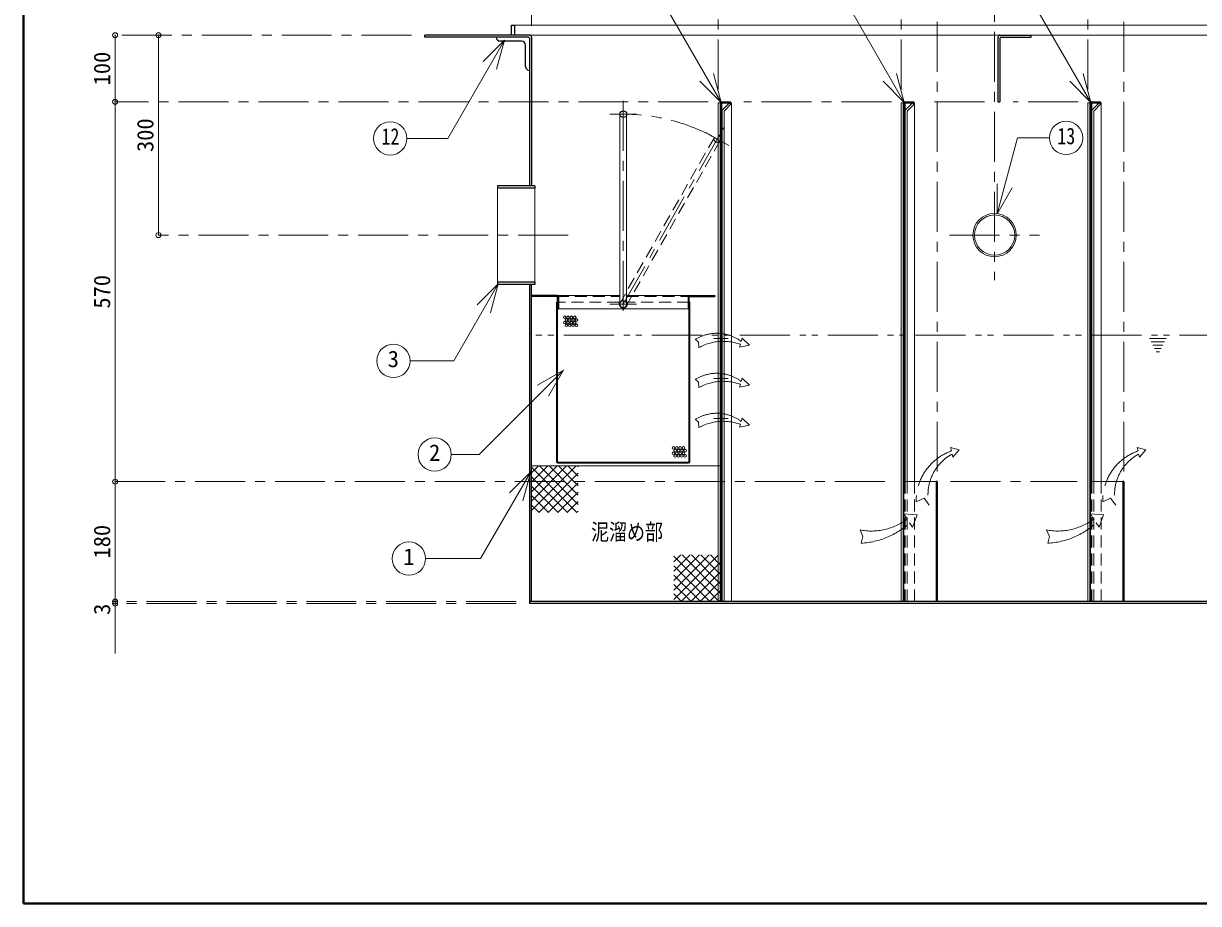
# Model space of a CAD drawing. Units: millimetres at full size, sheet at 1:15. Extents: x -3171 to 2904, y -2098 to 2117.
# Drawn here: x -3171 to -1407, y -2098 to -777 of the extents above; entities that cross this region are included whole.
import ezdxf
from ezdxf.enums import TextEntityAlignment as Align

# ---------------------------------------------------------------- set-up
doc = ezdxf.new("R2010")
doc.units = ezdxf.units.MM
doc.header["$LTSCALE"] = 15
doc.header["$PDMODE"] = 32
doc.header["$PDSIZE"] = 7.5
for name, pattern in [('CHAIN1', [8, 5, -1, 1, -1]), ('DASHED1', [1.8, 1.2, -0.6]), ('DOUBLE_CHAIN1', [8.8, 5, -1, 0.6, -0.6, 0.6, -1])]:
    doc.linetypes.add(name, pattern=pattern)
doc.layers.add('0-0_ﾚｲﾔ1', color=4, linetype='DASHED1', lineweight=9)
doc.layers.add('0-6_補助線', color=4, linetype='Continuous', lineweight=9)
doc.styles.add('ＭＳ ゴシック', font='')
doc.styles.get('ＭＳ ゴシック').set_extended_font_data('MS Gothic')

msp = doc.modelspace()

# ---------------------------------------------------------------- linework, layer by layer
at = {"layer": '0-0_ﾚｲﾔ1', "linetype": 'Continuous'}
msp.add_line((-2124.63, -1441.45), (-2408.38, -1441.45), dxfattribs=at)
at = {"layer": '0-6_補助線', "color": 1, "lineweight": 40}
for p, q in [((-3170.88, -2097.95), (-3170.88, 2117.05)), ((2904.12, -2097.95), (-3170.88, -2097.95))]:
    msp.add_line(p, q, dxfattribs=at)
at = {"layer": '0-6_補助線', "linetype": 'CHAIN1'}
for p, q in [((-2408.38, -780.95), (-2408.38, -299.95)), ((-2128.38, -876.45), (-2128.38, -364.95)), ((-1853.38, -876.45), (-1853.38, -364.95)), ((-1573.38, -876.45), (-1573.38, -364.95)), ((-1713.38, -429.95), (-1713.38, -1162.45)), ((-1799.63, -1449.95), (-1799.63, -494.95)), ((-1519.63, -1449.95), (-1519.63, -494.95)), ((-2588.38, -794.95), (-3033.38, -794.95)), ((-2143.13, -894.95), (-3033.38, -894.95)), ((-2270.63, -893.45), (-2270.63, -1218.45)), ((-1868.13, -894.95), (-2089.63, -894.95)), ((-1728.38, -894.95), (-1814.63, -894.95)), ((-1588.13, -894.95), (-1685.38, -894.95)), ((-2290.63, -913.45), (-2250.63, -913.45)), ((-2119.74, -933.4), (-2270.63, -1198.45)), ((-2147.01, -940.88), (-2112.25, -960.67)), ((-2353.38, -1094.95), (-2968.38, -1094.95)), ((-1780.88, -1094.95), (-1645.88, -1094.95)), ((-2290.63, -1198.45), (-2250.63, -1198.45)), ((-2113.13, -1249.95), (-2134.63, -1249.95)), ((-2113.13, -1309.95), (-2134.63, -1309.95)), ((-2113.13, -1369.95), (-2134.63, -1369.95)), ((-3033.38, -1464.95), (-1869.63, -1464.95)), ((-1779.63, -1464.95), (-1589.63, -1464.95)), ((-2431.38, -1644.95), (-3033.38, -1644.95)), ((-2431.38, -1647.95), (-3033.38, -1647.95))]:
    msp.add_line(p, q, dxfattribs=at)
at = {"layer": '0-6_補助線', "color": 7, "lineweight": 18}
for p, q in [((-2123.87, -895.98), (-2239.72, -695.32)), ((-1848.87, -895.98), (-1964.72, -695.32)), ((-1568.87, -895.98), (-1684.72, -695.32)), ((-2449.18, -802.67), (-2534.13, -949.81)), ((-2449.18, -802.67), (-2481, -834.49)), ((-2449.18, -802.67), (-2460.82, -846.14)), ((-2123.87, -895.98), (-2135.51, -852.51)), ((-1848.87, -895.98), (-1860.51, -852.51)), ((-1568.87, -895.98), (-1580.51, -852.51)), ((-2123.87, -895.98), (-2155.69, -864.16)), ((-1848.87, -895.98), (-1880.69, -864.16)), ((-1568.87, -895.98), (-1600.69, -864.16)), ((-2128.38, -1644.95), (-2128.38, -896.45)), ((-2125.38, -896.45), (-2128.38, -896.45)), ((-2125.38, -1644.95), (-2125.38, -896.45)), ((-2121.5, -906.58), (-2111.38, -896.45)), ((-2118.94, -908.26), (-2109.26, -898.58)), ((-2111.38, -896.45), (-2109.26, -898.58)), ((-1853.38, -1644.95), (-1853.38, -896.45)), ((-1850.38, -896.45), (-1853.38, -896.45)), ((-1850.38, -1644.95), (-1850.38, -896.45)), ((-1846.5, -906.58), (-1836.38, -896.45)), ((-1843.94, -908.26), (-1834.26, -898.58)), ((-1836.38, -896.45), (-1834.26, -898.58)), ((-1573.38, -1644.95), (-1573.38, -896.45)), ((-1566.5, -906.58), (-1556.38, -896.45)), ((-1563.94, -908.26), (-1554.26, -898.58)), ((-1556.38, -896.45), (-1554.26, -898.58)), ((-2275.63, -913.45), (-2275.63, -1198.45)), ((-2265.63, -913.45), (-2265.63, -1198.45)), ((-2122.38, -908.7), (-2122.38, -1644.95)), ((-2119.38, -909.32), (-2119.38, -1644.95)), ((-1847.38, -908.7), (-1847.38, -1464.95)), ((-1844.38, -909.32), (-1844.38, -1464.95)), ((-1567.38, -908.7), (-1567.38, -1464.95)), ((-1564.38, -909.32), (-1564.38, -1464.95)), ((-2595.52, -949.81), (-2534.13, -949.81)), ((-1709.59, -1063.21), (-1679.03, -949.18)), ((-1631.16, -949.18), (-1679.03, -949.18)), ((-1709.59, -1063.21), (-1709.59, -1018.21)), ((-2459.38, -1024.45), (-2459.38, -1165.45)), ((-2403.38, -1024.45), (-2403.38, -1165.45)), ((-1709.59, -1063.21), (-1687.09, -1024.24)), ((-2458.33, -1167.91), (-2525.21, -1283.73)), ((-2458.33, -1167.91), (-2490.15, -1199.73)), ((-2458.33, -1167.91), (-2469.98, -1211.37)), ((-2590.74, -1283.73), (-2525.21, -1283.73)), ((-2360.49, -1297.69), (-2487.11, -1424.31)), ((-2360.49, -1297.69), (-2399.46, -1320.19)), ((-2360.49, -1297.69), (-2382.99, -1336.66)), ((-2528.76, -1424.31), (-2487.11, -1424.31)), ((-2409.62, -1450.14), (-2484.8, -1580.36)), ((-2409.62, -1450.14), (-2441.44, -1481.96)), ((-2409.62, -1450.14), (-2421.26, -1493.61)), ((-1849.63, -1464.95), (-1849.63, -1644.95)), ((-1848.13, -1464.95), (-1801.13, -1464.95)), ((-1569.63, -1464.95), (-1569.63, -1644.95)), ((-1568.13, -1464.95), (-1521.13, -1464.95)), ((-2567.44, -1580.36), (-2484.8, -1580.36))]:
    msp.add_line(p, q, dxfattribs=at)
at = {"layer": '0-6_補助線', "color": 5, "lineweight": 25}
for p, q in [((-2438.38, -794.95), (-2438.38, -779.95)), ((-2438.38, -779.95), (-2433.38, -779.95)), ((-2433.38, -794.95), (-2433.38, -779.95)), ((-2568.38, -797.95), (-2568.38, -794.95)), ((-2411.38, -794.95), (-2568.38, -794.95)), ((-2412.88, -797.95), (-2568.38, -797.95)), ((-2423.38, -803.95), (-2455.38, -803.95)), ((-2417.38, -841.95), (-2417.38, -809.95)), ((-2411.38, -799.45), (-2411.38, -1020.95)), ((-2408.38, -797.95), (-2408.38, -1020.95)), ((-1708.38, -797.95), (-1708.38, -894.95)), ((-1705.38, -794.95), (-1658.38, -794.95)), ((-1705.38, -799.45), (-1705.38, -894.95)), ((-1703.88, -797.95), (-1658.38, -797.95)), ((-1658.38, -797.95), (-1658.38, -794.95)), ((-2124.63, -896.45), (-2124.63, -1644.95)), ((-2123.13, -894.95), (-2109.63, -894.95)), ((-2123.13, -897.2), (-2123.13, -1644.95)), ((-2122.38, -896.45), (-2109.63, -896.45)), ((-2109.63, -896.45), (-2109.63, -894.95)), ((-1849.63, -896.45), (-1849.63, -1464.95)), ((-1848.13, -894.95), (-1834.63, -894.95)), ((-1848.13, -897.2), (-1848.13, -1464.95)), ((-1847.38, -896.45), (-1834.63, -896.45)), ((-1834.63, -896.45), (-1834.63, -894.95)), ((-1708.38, -894.95), (-1705.38, -894.95)), ((-1569.63, -896.45), (-1569.63, -1464.95)), ((-1568.13, -894.95), (-1554.63, -894.95)), ((-1568.13, -897.2), (-1568.13, -1464.95)), ((-1567.38, -896.45), (-1554.63, -896.45)), ((-1554.63, -896.45), (-1554.63, -894.95)), ((-2403.38, -1020.95), (-2459.38, -1020.95)), ((-2459.38, -1020.95), (-2459.38, -1024.45)), ((-2403.38, -1020.95), (-2403.38, -1024.45)), ((-2403.38, -1024.45), (-2459.38, -1024.45)), ((-2459.38, -1165.45), (-2459.38, -1168.95)), ((-2403.38, -1165.45), (-2459.38, -1165.45)), ((-2403.38, -1168.95), (-2459.38, -1168.95)), ((-2411.38, -1168.95), (-2411.38, -1647.95)), ((-2408.38, -1644.95), (-2408.38, -1168.95)), ((-2403.38, -1165.45), (-2403.38, -1168.95)), ((-2408.13, -1185.45), (-2408.13, -1186.95)), ((-2369.63, -1185.45), (-2408.13, -1185.45)), ((-2370.38, -1186.95), (-2408.13, -1186.95)), ((-2370.63, -1195.45), (-2369.63, -1195.45)), ((-2370.63, -1435.45), (-2370.63, -1195.45)), ((-2369.63, -1434.95), (-2369.63, -1187.7)), ((-2368.13, -1186.95), (-2368.13, -1205.45)), ((-2173.13, -1186.95), (-2173.13, -1205.45)), ((-2171.63, -1185.45), (-2133.13, -1185.45)), ((-2171.63, -1434.95), (-2171.63, -1187.7)), ((-2170.63, -1195.45), (-2171.63, -1195.45)), ((-2170.88, -1186.95), (-2133.13, -1186.95)), ((-2170.63, -1435.45), (-2170.63, -1195.45)), ((-2133.13, -1185.45), (-2133.13, -1186.95)), ((-2369.63, -1205.45), (-2368.13, -1205.45)), ((-2171.63, -1205.45), (-2173.13, -1205.45)), ((-2369.63, -1436.45), (-2172.63, -1436.45)), ((-2369.13, -1435.45), (-2172.63, -1435.45)), ((-1848.13, -1464.95), (-1849.63, -1464.95)), ((-1801.13, -1464.95), (-1801.13, -1644.95)), ((-1799.63, -1464.95), (-1801.13, -1464.95)), ((-1799.63, -1464.95), (-1799.63, -1644.95)), ((-1568.13, -1464.95), (-1569.63, -1464.95)), ((-1521.13, -1464.95), (-1521.13, -1644.95)), ((-1519.63, -1464.95), (-1521.13, -1464.95)), ((-1519.63, -1464.95), (-1519.63, -1644.95)), ((-1005.38, -1644.95), (-2411.38, -1644.95)), ((-1005.38, -1647.95), (-2411.38, -1647.95))]:
    msp.add_line(p, q, dxfattribs=at)
at = {"layer": '0-6_補助線'}
for p, q in [((-2433.38, -779.95), (-983.38, -779.95)), ((-3033.38, -894.95), (-3033.38, -794.95)), ((-2968.38, -794.95), (-2968.38, -1094.95)), ((-2411.38, -794.95), (-1705.38, -794.95)), ((-1658.38, -794.95), (-1005.38, -794.95)), ((-3033.38, -1464.95), (-3033.38, -894.95)), ((-2124.63, -896.45), (-2125.38, -896.45)), ((-2108.38, -896.45), (-2109.63, -896.45)), ((-2108.38, -1644.95), (-2108.38, -896.45)), ((-1849.63, -896.45), (-1850.38, -896.45)), ((-1833.38, -896.45), (-1834.63, -896.45)), ((-1833.38, -1464.95), (-1833.38, -896.45)), ((-1569.63, -896.45), (-1570.38, -896.45)), ((-2369.63, -1185.45), (-2275.63, -1185.45)), ((-2265.63, -1185.45), (-2171.63, -1185.45)), ((-2368.13, -1205.45), (-2173.13, -1205.45)), ((-2408.38, -1508.28), (-2341.56, -1441.45)), ((-2408.38, -1494.14), (-2355.7, -1441.45)), ((-2408.38, -1480), (-2369.84, -1441.45)), ((-2408.38, -1465.85), (-2383.98, -1441.45)), ((-2408.38, -1451.71), (-2398.13, -1441.45)), ((-2408.38, -1443.42), (-2340.35, -1511.45)), ((-2396.21, -1441.45), (-2338.38, -1499.28)), ((-2382.07, -1441.45), (-2338.38, -1485.14)), ((-2367.92, -1441.45), (-2338.38, -1471)), ((-2353.78, -1441.45), (-2338.38, -1456.85)), ((-2339.64, -1441.45), (-2338.38, -1442.71)), ((-2408.38, -1457.56), (-2354.49, -1511.45)), ((-2397.41, -1511.45), (-2338.38, -1452.42)), ((-3033.38, -1644.95), (-3033.38, -1464.95)), ((-2408.38, -1471.71), (-2368.63, -1511.45)), ((-2383.27, -1511.45), (-2338.38, -1466.56)), ((-2369.13, -1511.45), (-2338.38, -1480.71)), ((-2408.38, -1485.85), (-2382.78, -1511.45)), ((-2354.99, -1511.45), (-2338.38, -1494.85)), ((-2408.38, -1499.99), (-2396.92, -1511.45)), ((-2340.85, -1511.45), (-2338.38, -1508.99)), ((-2194.63, -1641.78), (-2127.81, -1574.95)), ((-2194.63, -1627.64), (-2141.95, -1574.95)), ((-2194.63, -1613.5), (-2156.09, -1574.95)), ((-2194.63, -1599.35), (-2170.23, -1574.95)), ((-2194.63, -1585.21), (-2184.38, -1574.95)), ((-2194.63, -1576.92), (-2126.6, -1644.95)), ((-2183.66, -1644.95), (-2124.63, -1585.92)), ((-2182.46, -1574.95), (-2124.63, -1632.78)), ((-2168.32, -1574.95), (-2124.63, -1618.64)), ((-2154.17, -1574.95), (-2124.63, -1604.5)), ((-2140.03, -1574.95), (-2124.63, -1590.35)), ((-2125.89, -1574.95), (-2124.63, -1576.21)), ((-2194.63, -1591.06), (-2140.74, -1644.95)), ((-2169.52, -1644.95), (-2124.63, -1600.06)), ((-2194.63, -1605.21), (-2154.88, -1644.95)), ((-2194.63, -1619.35), (-2169.03, -1644.95)), ((-2155.38, -1644.95), (-2124.63, -1614.21)), ((-2194.63, -1633.49), (-2183.17, -1644.95)), ((-2141.24, -1644.95), (-2124.63, -1628.35)), ((-3033.38, -1644.95), (-3033.38, -1722.95)), ((-2127.1, -1644.95), (-2124.63, -1642.49))]:
    msp.add_line(p, q, dxfattribs=at)
at = {"layer": '0-6_補助線', "linetype": 'DASHED1'}
for p, q in [((-2133.98, -948.3), (-2274.98, -1195.98)), ((-2125.29, -953.25), (-2266.29, -1200.93)), ((-2370.38, -1186.95), (-2275.63, -1186.95)), ((-2276.63, -1195.45), (-2369.63, -1195.45)), ((-2276.63, -1195.45), (-2276.63, -1198.45)), ((-2265.63, -1186.95), (-2170.88, -1186.95)), ((-2264.63, -1195.45), (-2264.63, -1198.45)), ((-2171.63, -1195.45), (-2264.63, -1195.45)), ((-1848.13, -1464.95), (-1848.13, -1644.95)), ((-1847.38, -1464.95), (-1847.38, -1644.95)), ((-1844.38, -1464.95), (-1844.38, -1644.95)), ((-1833.38, -1644.95), (-1833.38, -1464.95)), ((-1568.13, -1464.95), (-1568.13, -1644.95)), ((-1567.38, -1464.95), (-1567.38, -1644.95)), ((-1564.38, -1464.95), (-1564.38, -1644.95)), ((-1553.38, -1644.95), (-1553.38, -1464.95))]:
    msp.add_line(p, q, dxfattribs=at)
at = {"layer": '0-6_補助線', "linetype": 'DOUBLE_CHAIN1'}
for p, q in [((-1228.88, -1244.95), (-2403.38, -1244.95)), ((-2092.24, -1249.53), (-2093.67, -1254.58)), ((-1455.88, -1249.95), (-1480.88, -1249.95)), ((-2094.88, -1258.83), (-2096.05, -1262.93)), ((-1458.38, -1254.95), (-1478.38, -1254.95)), ((-1460.88, -1259.95), (-1475.88, -1259.95)), ((-1463.38, -1264.95), (-1473.38, -1264.95)), ((-1465.88, -1269.95), (-1470.88, -1269.95)), ((-2094.88, -1318.83), (-2096.05, -1322.93)), ((-2092.24, -1309.53), (-2093.67, -1314.58)), ((-2092.24, -1369.53), (-2093.67, -1374.58)), ((-2094.88, -1378.83), (-2096.05, -1382.93)), ((-1779.66, -1413.68), (-1766.35, -1417.4)), ((-1778.02, -1418.9), (-1779.66, -1413.68)), ((-1777.25, -1423.53), (-1775.94, -1428.06)), ((-1775.94, -1428.06), (-1766.35, -1417.4)), ((-1499.66, -1413.68), (-1486.35, -1417.4)), ((-1498.02, -1418.9), (-1499.66, -1413.68)), ((-1497.25, -1423.53), (-1495.94, -1428.06)), ((-1495.94, -1428.06), (-1486.35, -1417.4)), ((-1831.05, -1495.13), (-1819.3, -1489.49)), ((-1811.59, -1500.3), (-1819.3, -1489.49)), ((-1551.05, -1495.13), (-1539.3, -1489.49)), ((-1531.59, -1500.3), (-1539.3, -1489.49)), ((-1849.39, -1513.41), (-1829.72, -1514.57)), ((-1844.76, -1521.13), (-1849.39, -1513.41)), ((-1836.66, -1533.09), (-1829.72, -1514.57)), ((-1569.39, -1513.41), (-1549.72, -1514.57)), ((-1564.76, -1521.13), (-1569.39, -1513.41)), ((-1556.66, -1533.09), (-1549.72, -1514.57)), ((-1840.91, -1526.91), (-1836.66, -1533.09)), ((-1560.91, -1526.91), (-1556.66, -1533.09)), ((-1915.4, -1537.37), (-1911.12, -1547.36)), ((-1911.12, -1547.36), (-1913.43, -1557.39)), ((-1635.4, -1537.37), (-1631.12, -1547.36)), ((-1631.12, -1547.36), (-1633.43, -1557.39))]:
    msp.add_line(p, q, dxfattribs=at)
at = {"layer": '0-6_補助線', "color": 7, "linetype": 'DASHED1', "lineweight": 18}
for p, q in [((-2123.13, -1237.45), (-2124.63, -1237.45)), ((-2123.13, -1262.45), (-2124.63, -1262.45)), ((-2123.13, -1297.45), (-2124.63, -1297.45)), ((-2123.13, -1322.45), (-2124.63, -1322.45)), ((-2123.13, -1357.45), (-2124.63, -1357.45)), ((-2123.13, -1382.45), (-2124.63, -1382.45))]:
    msp.add_line(p, q, dxfattribs=at)
at = {"layer": '0-6_補助線', "color": 7, "lineweight": 18}
msp.add_lwpolyline([(-1570.38, -1644.95), (-1570.38, -896.45), (-1573.38, -896.45)], dxfattribs=at)
at = {"layer": '0-6_補助線'}
msp.add_lwpolyline([(-1553.38, -1464.95), (-1553.38, -896.45), (-1554.63, -896.45)], dxfattribs=at)
at = {"layer": '0-6_補助線', "linetype": 'DOUBLE_CHAIN1'}
for points in [[(-2162.32, -1251.49), (-2157.59, -1255.86), (-2157.34, -1263.85)], [(-2092.24, -1249.53), (-2081.41, -1260.27), (-2096.05, -1262.93)], [(-2162.32, -1311.49), (-2157.59, -1315.86), (-2157.34, -1323.85)], [(-2092.24, -1309.53), (-2081.41, -1320.27), (-2096.05, -1322.93)], [(-2162.32, -1371.49), (-2157.59, -1375.86), (-2157.34, -1383.85)], [(-2092.24, -1369.53), (-2081.41, -1380.27), (-2096.05, -1382.93)]]:
    msp.add_lwpolyline(points, dxfattribs=at)
at = {"layer": '0-6_補助線', "color": 5, "lineweight": 25}
msp.add_circle((-2270.63, -913.45), 5, dxfattribs=at)
at = {"layer": '0-6_補助線', "color": 7, "lineweight": 18}
for centre in [(-2620.52, -949.81), (-1606.16, -949.18), (-2615.74, -1283.73), (-2553.76, -1424.31), (-2592.44, -1580.36)]:
    msp.add_circle(centre, 25, dxfattribs=at)
at = {"layer": '0-6_補助線', "linetype": 'DASHED1'}
msp.add_circle((-2129.63, -950.78), 5, dxfattribs=at)
at = {"layer": '0-6_補助線'}
for centre, radius in [((-1713.38, -1094.95), 32.5), ((-1713.38, -1094.95), 30.25), ((-2358.62, -1218.29), 2), ((-2353.62, -1218.29), 2), ((-2348.62, -1218.29), 2), ((-2343.62, -1218.29), 2), ((-2358.62, -1226.29), 2), ((-2356.12, -1222.29), 2), ((-2356.12, -1230.29), 2), ((-2353.62, -1226.29), 2), ((-2351.12, -1222.29), 2), ((-2351.12, -1230.29), 2), ((-2348.62, -1226.29), 2), ((-2346.12, -1222.29), 2), ((-2346.12, -1230.29), 2), ((-2343.62, -1226.29), 2), ((-2341.12, -1222.29), 2), ((-2341.12, -1230.29), 2), ((-2195.37, -1414.43), 2), ((-2195.37, -1422.43), 2), ((-2192.87, -1418.43), 2), ((-2192.87, -1426.43), 2), ((-2190.37, -1414.43), 2), ((-2190.37, -1422.43), 2), ((-2187.87, -1418.43), 2), ((-2187.87, -1426.43), 2), ((-2185.37, -1414.43), 2), ((-2185.37, -1422.43), 2), ((-2182.87, -1418.43), 2), ((-2182.87, -1426.43), 2), ((-2180.37, -1414.43), 2), ((-2180.37, -1422.43), 2), ((-2177.87, -1418.43), 2), ((-2177.87, -1426.43), 2)]:
    msp.add_circle(centre, radius, dxfattribs=at)
at = {"layer": '0-6_補助線', "color": 5, "lineweight": 25}
for centre, radius, start, end in [((-2455.38, -797.95), 6, 180, 270), ((-2423.38, -809.95), 6, 0, 90), ((-2412.88, -799.45), 1.5, 0, 90), ((-2411.38, -797.95), 3, 0, 90), ((-1705.38, -797.95), 3, 90, 180), ((-1703.88, -799.45), 1.5, 90, 180), ((-2411.38, -841.95), 6, 180, 270), ((-2123.13, -896.45), 1.5, 90, 180), ((-2122.38, -897.2), 0.75, 90, 180), ((-1848.13, -896.45), 1.5, 90, 180), ((-1847.38, -897.2), 0.75, 90, 180), ((-1568.13, -896.45), 1.5, 90, 180), ((-1567.38, -897.2), 0.75, 90, 180), ((-2370.38, -1187.7), 0.75, 0, 90), ((-2369.63, -1186.95), 1.5, 0, 90), ((-2171.63, -1186.95), 1.5, 90, 180), ((-2170.88, -1187.7), 0.75, 90, 180), ((-2369.63, -1435.45), 1, 180, 270), ((-2369.13, -1434.95), 0.5, 180, 270), ((-2172.13, -1434.95), 0.5, 270, 0), ((-2171.63, -1435.45), 1, 270, 0)]:
    msp.add_arc(centre, radius, start, end, dxfattribs=at)
at = {"layer": '0-6_補助線', "linetype": 'CHAIN1'}
msp.add_arc((-2270.63, -1198.45), 285, 60.3476, 90, dxfattribs=at)
at = {"layer": '0-6_補助線', "color": 7, "lineweight": 18}
for centre, radius, start, end in [((-2119.38, -908.7), 3, 135, 180), ((-2117.88, -909.32), 1.5, 135, 180), ((-1844.38, -908.7), 3, 135, 180), ((-1842.88, -909.32), 1.5, 135, 180), ((-1564.38, -908.7), 3, 135, 180), ((-1562.88, -909.32), 1.5, 135, 180), ((-2270.63, -1198.45), 5, 180, 0)]:
    msp.add_arc(centre, radius, start, end, dxfattribs=at)
at = {"layer": '0-6_補助線', "linetype": 'DASHED1'}
for radius, start, end in [(6, 180, 0), (5, 0, 180)]:
    msp.add_arc((-2270.63, -1198.45), radius, start, end, dxfattribs=at)
at = {"layer": '0-6_補助線', "linetype": 'DOUBLE_CHAIN1'}
for centre, radius, start, end in [((-2130.23, -1302.86), 60.57, 52.8695, 121.98958), ((-2120.52, -1330.85), 76.45, 70.40737, 118.79393), ((-2130.23, -1362.86), 60.57, 52.8695, 121.98958), ((-2120.52, -1390.85), 76.45, 70.40737, 118.79393), ((-2130.23, -1422.86), 60.57, 52.8695, 121.98958), ((-2120.52, -1450.85), 76.45, 70.40737, 118.79393), ((-1752.2, -1493.42), 78.87, 109.11245, 181.2455), ((-1743.77, -1484.56), 69.62, 118.75005, 193.05811), ((-1472.2, -1493.42), 78.87, 109.11245, 181.2455), ((-1463.77, -1484.56), 69.62, 118.75005, 193.05811), ((-1898.21, -1450.43), 88.62, 258.815, 307.08828), ((-1920.52, -1438.99), 118.61, 273.42535, 312.16018), ((-1618.21, -1450.43), 88.62, 258.815, 307.08828), ((-1640.52, -1438.99), 118.61, 273.42535, 312.16018)]:
    msp.add_arc(centre, radius, start, end, dxfattribs=at)
at = {"layer": '0-6_補助線', "color": 1}
for p in [(-3033.38, -794.95), (-2968.38, -794.95), (-3033.38, -894.95), (-2968.38, -1094.95), (-3033.38, -1464.95), (-3033.38, -1644.95), (-3033.38, -1647.95)]:
    msp.add_point(p, dxfattribs=at)

# ---------------------------------------------------------------- texts
at = {"layer": '0-6_補助線', "color": 7, "style": 'ＭＳ ゴシック'}
for s, p in [('100', (-3033.38, -870.27)), ('300', (-2968.38, -970.27)), ('570', (-3033.38, -1205.27)), ('180', (-3033.38, -1580.27)), ('3', (-3033.38, -1664.83))]:
    msp.add_text(s, height=24.74, rotation=90, dxfattribs=at).set_placement(p, align=Align.BOTTOM_LEFT)
at = {"layer": '0-6_補助線', "color": 7, "style": 'ＭＳ ゴシック', "width": 0.8}
for s, p in [('13', (-1619.28, -966.06)), ('12', (-2633.65, -966.68)), ('泥溜め部', (-2319.01, -1560.08))]:
    msp.add_text(s, height=24.74, dxfattribs=at).set_placement(p, align=Align.BOTTOM_LEFT)
at = {"layer": '0-6_補助線', "color": 7, "style": 'ＭＳ ゴシック'}
for s, p in [('3', (-2624.18, -1300.61)), ('2', (-2562.2, -1441.19)), ('1', (-2600.88, -1597.24))]:
    msp.add_text(s, height=24.74, dxfattribs=at).set_placement(p, align=Align.BOTTOM_LEFT)

doc.saveas('drawing.dxf')
